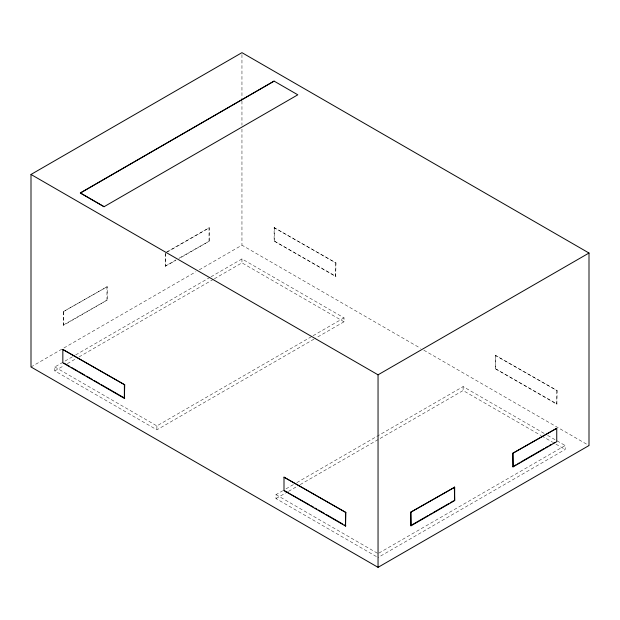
<?xml version="1.0" encoding="UTF-8"?>
<svg xmlns="http://www.w3.org/2000/svg" width="620" height="620" viewBox="0 0 620 620"><rect width="100%" height="100%" fill="white"/><g stroke="black" fill="none" stroke-linecap="round" stroke-linejoin="round"><path stroke-width="0.46" stroke-dasharray="3.1 2.33" d="M63.256 311.69L107.283 286.657L107.283 300.026L63.597 325.252L63.256 311.69L107.283 286.657M166.152 252.278L209.358 227.726L209.358 241.095L178.855 258.703M167.315 251.999L209.358 227.726M63.256 325.05L107.283 300.026M165.331 253.712L165.331 266.12L176.041 259.935M179.343 258.029L209.358 241.095M165.331 266.12L175.561 260.609M31 366.97L195.912 271.762M199.26 269.824L241.955 245.179L420.507 348.262M274.125 227.633L336.001 262.965L335.66 276.528L274.125 241.002L274.125 227.633L336.001 262.965M313.953 339.148L156.891 429.831L54.816 370.899L54.816 366.97L74.865 355.392M75.702 354.911L210.203 277.256M211.04 276.776L241.955 258.928L344.022 317.858L344.022 321.788L314.782 338.667M274.125 241.002L336.001 276.334M54.816 370.899L64.007 365.591M67.348 363.661L75.702 358.841M79.042 356.911L213.544 279.256M214.381 278.775L241.955 262.857L344.022 321.788M54.816 366.97L156.891 425.901L312.279 336.187M313.115 335.707L344.022 317.858M495.287 355.314L557.163 390.647L556.822 404.217L495.287 368.683L495.287 355.314L557.163 390.647M376.379 556.551L275.978 498.581L275.978 494.651L282.658 490.792M285.998 488.862L293.516 484.522M296.864 482.593L463.109 386.609L544.267 433.465M495.287 368.683L557.163 404.015M275.978 498.581L287.672 491.831M288.509 491.35L299.367 485.08M300.204 484.592L463.109 390.538L540.919 435.465M378.882 553.102L565.184 445.54L565.184 449.469L378.045 557.512M423.855 350.199L589 445.54M547.615 435.403L565.184 445.54M541.756 435.945L552.629 442.231M555.977 444.16L565.184 449.469M275.978 494.651L378.045 553.582M556.822 390.848L556.822 404.217M495.628 355.121L495.628 368.489M463.109 386.609L463.109 390.538M335.66 263.159L335.66 276.528M274.466 227.439L274.466 240.8M241.955 54.599L241.955 100.068M241.955 101.037L241.955 125.217M241.955 129.092L241.955 245.179M241.955 258.928L241.955 262.857M209.017 227.532L209.017 240.901M165.672 252.952L165.672 266.321M156.891 425.901L156.891 429.831M106.942 286.463L106.942 299.832M63.597 311.883L63.597 325.252"/><path stroke-width="0.93" d="M31 174.46L241.955 52.661L589 253.03L589 445.54L378.045 567.339L31 366.97L31 174.46L378.045 374.821L589 253.03M274.087 81.112L80.344 192.967L104.067 206.708L297.809 94.814L274.087 81.112L80.344 193.006L104.067 206.708M62.837 349.478L124.713 384.803L124.372 398.373L62.837 362.84L62.837 349.478L124.713 384.803M283.999 477.16L345.875 512.492L345.534 526.054L283.999 490.529L283.999 477.16L345.875 512.492M283.999 490.529L309.279 504.734M410.642 512.252L454.669 487.227L454.669 500.588L410.982 525.814L410.642 512.252L454.669 487.227M512.717 453.321L556.745 428.296L556.745 441.657L513.058 466.883L512.717 453.321L556.745 428.296M411.471 525.14L427.955 515.623M429.606 514.67L431.249 513.716M432.9 512.771L448.562 503.727M450.213 502.774L453.507 500.867M512.717 466.682L516.018 464.783M517.661 463.83L519.312 462.877M520.963 461.923L544.042 448.601M545.685 447.648L547.336 446.695M548.987 445.749L551.459 444.315M553.11 443.37L554.753 442.417M454.669 500.588L454.328 487.025M64.007 363.126L69.828 366.49M71.494 367.451L77.314 370.806M78.98 371.767L84.8 375.131M86.459 376.092L92.279 379.448M93.945 380.409L99.766 383.772M101.432 384.733L124.713 398.172M310.946 505.695L313.441 507.137M315.107 508.098L316.766 509.051M318.432 510.012L324.252 513.375M325.911 514.337L342.542 523.939M344.209 524.9L345.875 525.861M513.058 453.514L513.058 466.883M410.982 512.446L410.982 525.814M378.045 374.821L378.045 567.339M345.534 512.686L345.534 526.054M124.372 385.005L124.372 398.373"/></g></svg>
